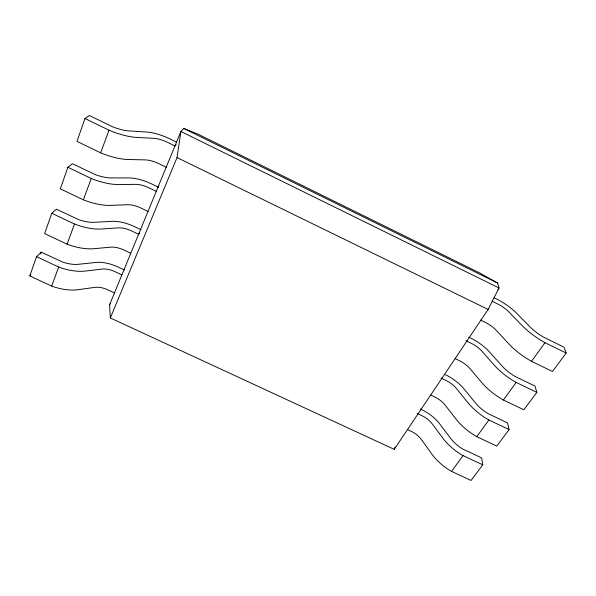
<?xml version="1.0" encoding="UTF-8"?>
<svg xmlns="http://www.w3.org/2000/svg" width="596" height="596" viewBox="0 0 596 596"><rect width="100%" height="100%" fill="white"/><g stroke="black" fill="none" stroke-linecap="round" stroke-linejoin="round"><path stroke-width="0.89" d="M110.334 317.959L177.034 157.575L180.908 131.485L183.829 128.483L197.842 134.07L479.452 272.819L497.638 283.033L499.016 287.965L488.109 309.443L394.224 449.354L110.334 317.959L109.597 304.735L180.908 131.485L499.016 287.965L497.98 289.514M114.447 292.941L107.578 289.738A14.527 7.398 20.5 0 0 94.779 287.361L78.069 289.708A34.158 16.8 18.7 0 1 51.681 286.087L29.8 275.941L36.542 256.705L41.258 252.16L62.818 262.143A22.596 10.654 19.3 0 0 77.316 264.4L97.066 262.329A26.537 12.956 20.9 0 1 116.511 266.278L124.497 269.988M141.088 229.728L132.901 225.869A27.26 12.024 21.8 0 0 113.151 221.28L93.259 222.36A23.214 9.879 20.4 0 1 78.523 219.589L56.411 209.189L51.77 213.271L44.633 233.617L67.087 244.174A35.075 15.69 19.8 0 0 93.907 248.703L110.737 247.161A14.915 6.906 21.4 0 1 123.73 249.955L130.777 253.278M158.588 187.256L150.199 183.24A28.034 10.959 22.7 0 0 130.129 177.943L110.118 177.913A23.87 9.007 21.4 0 1 95.144 174.561L72.444 163.721L67.884 167.275L60.33 188.835L83.388 199.824A36.058 14.423 20.9 0 0 110.64 205.374L127.574 204.733A15.332 6.355 22.3 0 1 140.775 207.974L147.994 211.438M176.394 142.049L168.467 138.197A28.861 9.745 23.5 0 0 148.084 132.118L127.969 130.852A24.578 8.001 22.4 0 1 112.756 126.859L89.43 115.535L84.982 118.5L76.966 141.371L100.657 152.837A37.101 12.985 21.9 0 0 128.349 159.519L145.372 159.892A15.779 5.722 23.2 0 1 158.789 163.624L166.195 167.23M40.647 253.889L41.258 252.16M51.681 286.087L58.691 267.03A34.575 16.308 19.3 0 0 85.273 271.061L102.043 269.072A14.706 7.182 20.9 0 1 114.924 271.634L121.875 274.898M67.087 244.174L74.5 224.022A35.522 15.131 20.3 0 0 101.514 229.006L118.388 227.873A15.109 6.66 21.8 0 1 131.485 230.861L138.607 234.25L139.702 232.872M83.388 199.824L91.233 178.487A36.527 13.783 21.4 0 0 118.686 184.536L135.657 184.35A15.533 6.072 22.7 0 1 148.963 187.814L156.271 191.338M100.657 152.837L108.986 130.196L84.982 118.5M394.224 449.354L395.133 446.918M109.597 304.735L110.595 303.364M451.545 471.406L463.025 455.597L482.775 464.813L471.093 480.465L451.545 471.406A32.251 15.176 36.6 0 1 431.809 454.055L421.424 439.543A13.917 6.817 35.3 0 0 411.404 431.437L407.433 429.589M476.77 436.667L488.876 420.001L509.088 429.567L496.773 446.069L476.77 436.667A33.078 14.133 35.6 0 1 456.186 419.316L445.108 405.049A14.274 6.355 34.4 0 0 434.7 396.921L430.64 395.006M503.382 400.028L516.158 382.438L536.854 392.369L523.854 409.787L503.382 400.028A33.95 12.956 34.7 0 1 481.888 382.707L470.05 368.715A14.662 5.826 33.6 0 0 459.225 360.58L455.076 358.591M531.49 361.332L545.005 342.73L566.2 353.063L552.455 371.479L531.49 361.332A34.888 11.622 33.8 0 1 509.006 344.063L496.341 330.415A15.064 5.237 32.9 0 0 485.077 322.28L480.547 320.074M176.133 144.701L174.941 145.968L167.446 142.302A15.995 5.401 23.5 0 0 153.932 138.317L136.879 137.438A37.608 12.255 22.4 0 1 108.986 130.196M29.8 275.941L30.985 274.763M36.542 256.705L58.691 267.03M417.2 413.468L422.005 415.725A14.08 6.608 34.9 0 1 432.204 423.838L442.902 438.246A32.624 14.714 36.2 0 0 463.025 455.597M420.24 408.99L423.421 410.532A25.405 11.935 34.9 0 1 438.812 422.728L451.477 439.461A21.322 9.611 36.1 0 0 462.459 448.885L481.68 457.944L482.775 464.813M51.77 213.271L74.5 224.022M440.943 378.043L445.86 380.382A14.446 6.116 34.1 0 1 456.454 388.517L467.882 402.658A33.473 13.611 35.2 0 0 488.876 420.001M67.884 167.275L91.233 178.487M468.694 337.068L471.838 338.617A26.783 10.043 33.3 0 1 488.467 350.843L502.89 366.935A22.462 8.076 34.3 0 0 514.855 376.329L534.985 386.074L536.854 392.369M465.953 340.726L470.982 343.154A14.84 5.565 33.3 0 1 482.008 351.297L494.218 365.132A34.374 12.36 34.3 0 0 516.158 382.438M492.14 301.271L497.481 303.885A15.258 4.932 32.5 0 1 508.969 312.021L522.036 325.498A35.335 10.951 33.4 0 0 545.005 342.73M177.034 157.575L488.109 309.443M494.017 297.754L498.018 299.743A27.543 8.91 32.5 0 1 515.324 311.961L530.753 327.644A23.095 7.152 33.4 0 0 543.269 336.993L563.883 347.118L566.2 353.063M183.829 128.483L497.638 283.033M445.421 374.705L447.007 375.495A26.075 11.048 34.1 0 1 462.995 387.713L476.509 404.155A21.873 8.888 35.2 0 0 487.96 413.572L507.621 422.966L509.088 429.567"/></g></svg>
